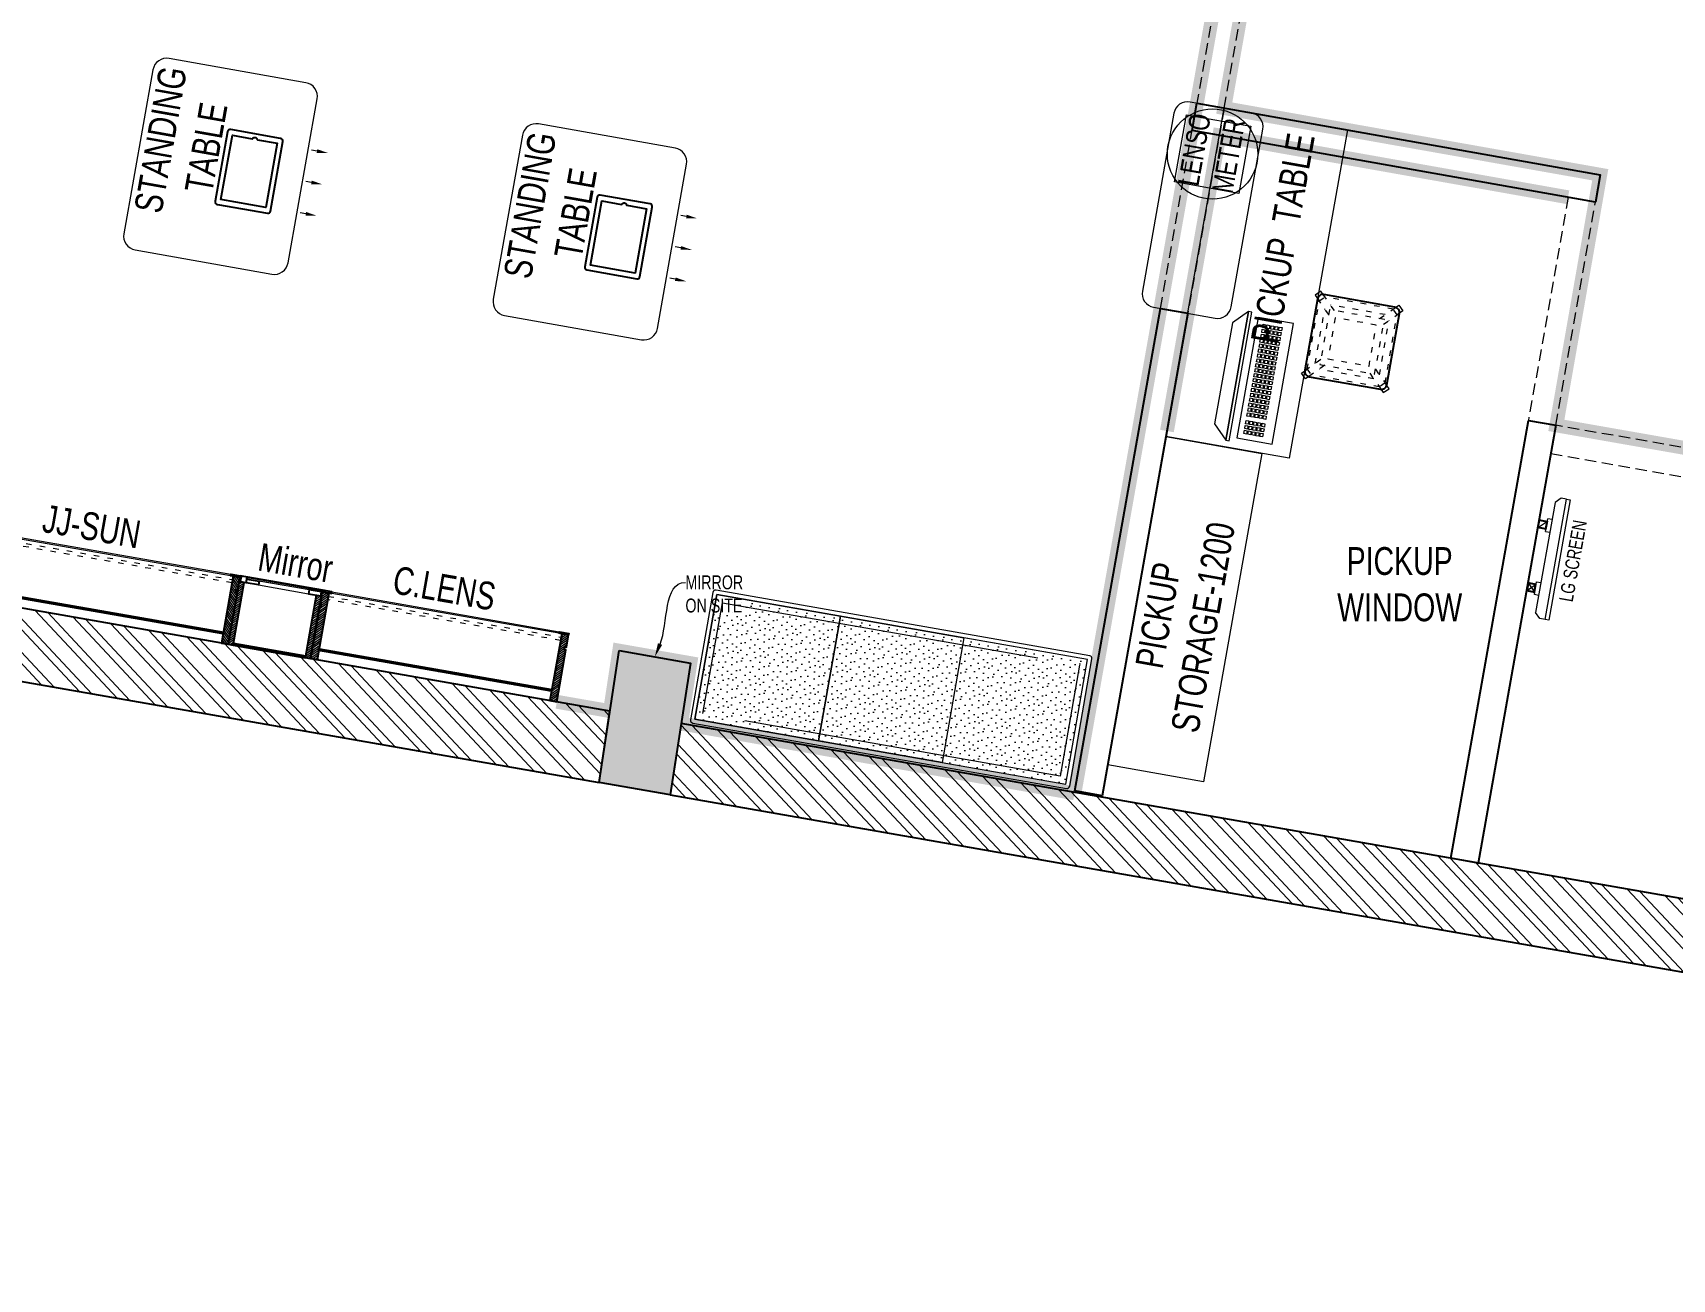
# Model space of a CAD drawing. Header units: feet. Extents: x 9520660 to 9546195, y -5934217 to -5925868.
# Drawn here: x 9532984 to 9538882, y -5934217 to -5929732 of the extents above; entities that cross this region are included whole.
import ezdxf
from ezdxf import colors
from ezdxf.entities.mleader import LeaderData, LeaderLine
from ezdxf.math import Vec2, Vec3

# ---------------------------------------------------------------- set-up
doc = ezdxf.new("R2010")
doc.units = ezdxf.units.FT
doc.header["$LTSCALE"] = 33
doc.header["$MEASUREMENT"] = 0
for name, pattern in [('a_p6_plan_L18$0$HIDDEN', [0.375, 0.25, -0.125]), ('ACAD_ISO03W100', [30, 12, -18]), ('HIDDEN2', [4.7625, 3.175, -1.5875])]:
    doc.linetypes.add(name, pattern=pattern)
doc.layers.add('A-WALL', color=1, linetype='Continuous')
doc.layers.add('column', color=10, linetype='Continuous')
for name, color, linetype, lineweight in [('Floor-Unit', 1, 'Continuous', 13), ('LENS-CURTAIN', 5, 'a_p6_plan_L18$0$HIDDEN', 9), ('LENS-HATCH', 251, 'Continuous', 5), ('LENS-PARTITION', 21, 'Continuous', 25), ('LENS-TEXT', 31, 'Continuous', 5), ('LENS_DIMENSION', 193, 'Continuous', 0), ('LENS_PARTITION', 21, 'Continuous', 25), ('LENS_TEXT', 31, 'Continuous', 5), ('LK-EQPMT', 3, 'Continuous', 18), ('LK-FF&E FLOOR', 1, 'Continuous', 9), ('LK-FF&E WALL', 1, 'Continuous', 9), ('LK-FLUTTED FINISH', 20, 'Continuous', 30), ('LK-IT', 3, 'Continuous', 18), ('LK-MIRROR', 133, 'Continuous', 13), ('LK-TILES FINISH', 251, 'Continuous', 5), ('LN-ELEVATION-1', 81, 'Continuous', 25), ('LN-ELEVATION-2', 103, 'Continuous', 20), ('LN-ELEVATION-3', 125, 'Continuous', 18), ('LN-ELEVATION-4', 145, 'Continuous', 13), ('LN-ELEVATION-5', 167, 'Continuous', 5), ('LN-HATCH', 251, 'Continuous', 0), ('PLANO-TXT', 252, 'Continuous', 5), ('TV', 92, 'Continuous', 18)]:
    doc.layers.add(name, color=color, linetype=linetype, lineweight=lineweight)
doc.styles.add('LK TXT', font='GILC____.TTF', dxfattribs={"height": 100})
doc.styles.get("Standard").update_dxf_attribs({"font": 'GILC____.TTF'})
pattern_1 = [(45, (4209746.0415, 1706864.74), (-4.4901280605, 4.4901280605), [])]
pattern_2 = [(45, (4210046.0415, 1706864.74), (-4.4901280605, 4.4901280605), [])]

# ---------------------------------------------------------------- blocks, each defined once
blk = doc.blocks.new('A$Ccbeffd58')
at = {"layer": 'column'}
h = blk.add_hatch(color=8, dxfattribs=at)
h.dxf.hatch_style = 1
h.paths.add_polyline_path([(-23145.4, 8358.5), (-23405.4, 8358.5), (-23405.4, 8028.5), (-23145.4, 8028.5)])
h.paths.add_polyline_path([(-18006.4, 8358.5), (-18276.4, 8358.5), (-18276.4, 8028.5), (-18006.4, 8028.5)])
h.paths.add_polyline_path([(-17465.4, 7848.5), (-17205.4, 7848.5), (-17205.4, 8358.5), (-17465.4, 8358.5)])
h.paths.add_polyline_path([(-13043.4, 7919), (-13299.2, 7964.4), (-13376.1, 7531.1), (-13120.1, 7485.8)])
h.paths.add_polyline_path([(-9085.1, 7217), (-9340.9, 7263.5), (-9433.7, 6740.5), (-9177.7, 6695.1)])
h.paths.add_polyline_path([(-10191.1, 2271.4), (-9935.1, 2226.6), (-10007.7, 1752.1), (-10263.7, 1796.9)])
h.paths.add_polyline_path([(-14006.9, 2452.2), (-13921.2, 2938.5), (-14177.2, 2983.6), (-14262.2, 2501)])
h.paths.add_polyline_path([(-17465.4, 2680.5), (-17205.4, 2680.5), (-17205.4, 3238.5), (-17465.4, 3238.5)])
h.paths.add_polyline_path([(-23145.4, 2680.5), (-23405.4, 2680.5), (-23405.4, 3010.5), (-23145.4, 3010.5)])
at = {"layer": 'LN-HATCH'}
h = blk.add_hatch(dxfattribs=at)
h.set_pattern_fill('ANSI32', color=256, scale=222, angle=88.11)
h.set_pattern_definition([(133.11, (-3280598.15, 5458342.27), (-60.7760807, -56.89315), []), (133.11, (-3280596.85, 5458381.49), (-60.7760807, -56.89315), [])])
h.paths.add_polyline_path([(-18276.4, 8098.5), (-23145.4, 8098.5), (-23145.4, 8358.5), (-18276.4, 8358.5)])
h.paths.add_polyline_path([(-17465.4, 8098.5), (-18006.4, 8098.5), (-18006.4, 8358.5), (-17465.4, 8358.5)])
h.paths.add_polyline_path([(-23405.4, 8028.5), (-23145.4, 8028.5), (-23145.4, 7728.5), (-23405.4, 7728.5)])
h.paths.add_polyline_path([(-13299.2, 7964.4), (-13928.1, 8076), (-17205.4, 8358.5), (-17205.4, 8078.5), (-13334.3, 7767.4)])
h.paths.add_polyline_path([(-9341.1, 7262.4), (-13043.4, 7919), (-13088.8, 7663), (-9386.5, 7006.4)])
h.paths.add_polyline_path([(909.9, 5444.3), (-9085.1, 7217), (-9130.5, 6961), (864.5, 5188.2)])
h.paths.add_polyline_path([(-1315.1, 494.2), (-2126.5, 636), (-1864.5, 2113.2), (-633.2, 1897.8), (-607, 2045.5), (-1986, 2286.7), (-2274.2, 662.1), (-9968.3, 2009.1), (-10007.7, 1752.1), (-1360, 238.1)])
h.paths.add_polyline_path([(-156.3, 291.8), (716.8, 5214.4), (864.5, 5188.2), (-8.6, 265.5)])
h.paths.add_polyline_path([(-1019.6, 442.5), (-8.6, 265.7), (-53.5, 9.4), (-1064.5, 186.4)])
h.paths.add_polyline_path([(-10224.4, 2054), (-13961.7, 2708.3), (-14006.9, 2452.2), (-10263.7, 1796.9)])
h.paths.add_polyline_path([(-14217.1, 2757.1), (-14278.7, 2768.8), (-17205.4, 2940.5), (-17205.4, 2680.5), (-14310.9, 2510.3), (-14262.2, 2501)])
h.paths.add_polyline_path([(-17465.4, 2940.5), (-23145.4, 2940.5), (-23145.4, 2680.5), (-17465.4, 2680.5)])
h.paths.add_polyline_path([(-23405.4, 3250.5), (-23145.4, 3250.5), (-23145.4, 3010.5), (-23405.4, 3010.5)])
at = {"layer": 'A-WALL'}
for points in [[(-10224.4, 2054), (-13961.7, 2708.3), (-14006.9, 2452.2), (-10263.7, 1796.9)], [(-1315.1, 494.2), (-2126.5, 636), (-1864.5, 2113.2), (-633.2, 1897.8), (-607, 2045.5), (-1986, 2286.7), (-2274.2, 662.1), (-9968.3, 2009.1), (-10007.7, 1752.1), (-1360, 238.1)]]:
    blk.add_lwpolyline(points, close=True, dxfattribs=at)
at = {"layer": 'column'}
blk.add_lwpolyline([(-10191.1, 2271.4), (-9935.1, 2226.6), (-10007.7, 1752.1), (-10263.7, 1796.9)], close=True, dxfattribs=at)
blk = doc.blocks.new('MIRROR')
at = {"layer": 'LN-HATCH', "ltscale": 0.5}
h = blk.add_hatch(dxfattribs=at)
h.set_pattern_fill('ANSI31', color=256, scale=2)
h.set_pattern_definition([(45, (4060433.7416, 1708720.787), (-4.4901280605, 4.4901280605), [])])
h.paths.add_polyline_path([(212.9, 101.3), (230.9, 101.3), (230.9, -127.7), (212.9, -127.7)])
h.paths.add_polyline_path([(230.9, 95.3), (494.9, 95.3), (494.9, 101.3), (230.9, 101.3)])
h.paths.add_polyline_path([(512.9, 101.3), (494.9, 101.3), (494.9, -127.7), (512.9, -127.7)])
at = {"layer": 'Defpoints'}
blk.add_lwpolyline([(512.9, 101.3), (212.9, 101.3), (212.9, -148.7), (512.9, -148.7)], close=True, dxfattribs=at)
at = {"layer": 'LN-ELEVATION-1'}
for points in [[(212.9, 101.3), (230.9, 101.3), (230.9, -127.7), (212.9, -127.7)], [(230.9, 95.3), (494.9, 95.3), (494.9, 101.3), (230.9, 101.3)], [(512.9, 101.3), (494.9, 101.3), (494.9, -127.7), (512.9, -127.7)], [(259.9, -141.7), (259.9, -127.7), (214.9, -127.7), (214.9, -148.7), (223.9, -148.7), (223.9, -147.2), (216.4, -147.2), (216.4, -141.7)], [(442.9, -141.7), (442.9, -127.7), (487.9, -127.7), (487.9, -148.7), (478.9, -148.7), (478.9, -147.2), (486.4, -147.2), (486.4, -141.7)], [(504.9, -148.7), (504.9, -147.2), (509.4, -147.2), (509.4, -129.2), (487.9, -129.2), (487.9, -127.7), (510.9, -127.7), (510.9, -148.7)]]:
    blk.add_lwpolyline(points, close=True, dxfattribs=at)
at = {"layer": 'LN-ELEVATION-2', "color": 4, "lineweight": 0}
blk.add_lwpolyline([(216.4, -141.7), (486.4, -141.7), (486.4, -147.2), (216.4, -147.2)], close=True, dxfattribs=at)
at = {"layer": 'LN-ELEVATION-2'}
blk.add_lwpolyline([(259.9, -141.7), (442.9, -141.7), (442.9, -127.7), (259.9, -127.7)], close=True, dxfattribs=at)
at = {"layer": 'LN-ELEVATION-4', "ltscale": 0.5}
blk.add_line((478.9, -148.7), (223.9, -148.7), dxfattribs=at)
blk = doc.blocks.new('JJ SH 1200')
at = {"layer": 'LN-HATCH', "ltscale": 0.5}
h = blk.add_hatch(dxfattribs=at)
h.set_pattern_fill('ANSI31', color=256, scale=2)
h.set_pattern_definition([(45, (4097187.331, 1708800.267), (-4.4901280605, 4.4901280605), [])])
h.paths.add_polyline_path([(792.1, 220), (792.1, 30), (786.1, 30), (786.1, 20), (792.1, 20), (792.1, -24), (767.1, -24), (767.1, 220)])
h.paths.add_polyline_path([(-382.9, 180), (767.1, 180), (767.1, 186), (-382.9, 186)])
h.paths.add_polyline_path([(757.1, -24), (757.1, -30), (792.1, -30), (792.1, -24)])
h.paths.add_polyline_path([(-407.9, 220), (-407.9, 30), (-401.9, 30), (-401.9, 20), (-407.9, 20), (-407.9, -24), (-382.9, -24), (-382.9, 220)])
h.paths.add_polyline_path([(-372.9, -24), (-372.9, -30), (-407.9, -30), (-407.9, -24)])
at = {"layer": 'LN-ELEVATION-1', "ltscale": 0.5}
for points in [[(-407.9, 220), (-407.9, 30), (-401.9, 30), (-401.9, 20), (-407.9, 20), (-407.9, -24), (-382.9, -24), (-382.9, 220)], [(-382.9, 180), (767.1, 180), (767.1, 186), (-382.9, 186)], [(792.1, 220), (792.1, 30), (786.1, 30), (786.1, 20), (792.1, 20), (792.1, -24), (767.1, -24), (767.1, 220)], [(-372.9, -24), (-372.9, -30), (-407.9, -30), (-407.9, -24)], [(757.1, -24), (757.1, -30), (792.1, -30), (792.1, -24)]]:
    blk.add_lwpolyline(points, close=True, dxfattribs=at)
at = {"layer": 'LN-ELEVATION-3', "ltscale": 0.5}
for p, q in [((767.1, 220), (-382.9, 220)), ((757.1, -24), (-372.9, -24)), ((-372.9, -30), (757.1, -30))]:
    blk.add_line(p, q, dxfattribs=at)
at = {"layer": 'LN-ELEVATION-4', "linetype": 'ACAD_ISO03W100', "ltscale": 0.05}
blk.add_lwpolyline([(767.1, 0), (-382.9, 0), (-382.9, -12), (767.1, -12)], close=True, dxfattribs=at)
blk = doc.blocks.new('CLENS 900')
at = {"layer": 'LN-HATCH', "ltscale": 0.5}
h = blk.add_hatch(dxfattribs=at)
h.set_pattern_fill('ANSI31', color=256, scale=50)
h.set_pattern_definition([(45, (911.795, 250), (-4.419417, 4.419417), [])])
h.paths.add_polyline_path([(0, 250), (0, 60), (6, 60), (6, 50), (0, 50), (0, 6), (25, 6), (25, 250)])
h = blk.add_hatch(dxfattribs=at)
h.set_pattern_fill('ANSI31', color=256, scale=2)
h.set_pattern_definition(pattern_1)
h.paths.add_polyline_path([(900, 250), (900, 60), (894, 60), (894, 50), (900, 50), (900, 6), (875, 6), (875, 250)])
h = blk.add_hatch(dxfattribs=at)
h.set_pattern_fill('ANSI31', color=256, scale=2)
h.set_pattern_definition(pattern_2)
h.paths.add_polyline_path([(875, 210), (25, 210), (25, 216), (875, 216)])
h = blk.add_hatch(dxfattribs=at)
h.set_pattern_fill('ANSI31', color=256, scale=2)
h.set_pattern_definition(pattern_2)
h.paths.add_polyline_path([(35, 6), (35, 0), (0, 0), (0, 6)])
h = blk.add_hatch(dxfattribs=at)
h.set_pattern_fill('ANSI31', color=256, scale=2)
h.set_pattern_definition(pattern_1)
h.paths.add_polyline_path([(865, 6), (865, 0), (900, 0), (900, 6)])
at = {"layer": 'LN-ELEVATION-1', "ltscale": 0.5}
for points in [[(0, 250), (0, 60), (6, 60), (6, 50), (0, 50), (0, 6), (25, 6), (25, 250)], [(900, 250), (900, 60), (894, 60), (894, 50), (900, 50), (900, 6), (875, 6), (875, 250)], [(875, 210), (25, 210), (25, 216), (875, 216)], [(35, 6), (35, 0), (0, 0), (0, 6)], [(865, 6), (865, 0), (900, 0), (900, 6)]]:
    blk.add_lwpolyline(points, close=True, dxfattribs=at)
at = {"layer": 'LN-ELEVATION-3', "ltscale": 0.5}
for p, q in [((25, 250), (875, 250)), ((35, 6), (865, 6)), ((865, 0), (35, 0))]:
    blk.add_line(p, q, dxfattribs=at)
at = {"layer": 'LN-ELEVATION-4', "linetype": 'ACAD_ISO03W100', "ltscale": 0.05}
blk.add_lwpolyline([(25, 30), (875, 30), (875, 18), (25, 18)], close=True, dxfattribs=at)
blk = doc.blocks.new('CLENS 600 TYPE 6')
at = {"layer": 'LN-ELEVATION-1', "ltscale": 0.5}
blk.add_lwpolyline([(130, -225), (-130, -225, -0.414214), (-150, -205), (-150, 55, -0.414214), (-130, 75), (130, 75, -0.414214), (150, 55), (150, -205, -0.414214)], format="xyb", close=True, dxfattribs=at)
at = {"layer": 'LN-ELEVATION-3', "linetype": 'ACAD_ISO03W100', "ltscale": 0.05}
for p, q in [((-82.3, 25), (-124.7, 67.4)), ((124.7, 67.4), (-124.7, 67.4)), ((82.3, 25), (124.7, 67.4)), ((-100, 7.3), (-142.4, 49.7)), ((-142.4, -199.7), (-142.4, 49.7)), ((-117.4, -174.7), (-117.4, 24.7)), ((99.7, 42.4), (-99.7, 42.4)), ((100, 7.3), (142.4, 49.7)), ((117.4, -174.7), (117.4, 24.7)), ((142.4, -199.7), (142.4, 49.7)), ((-100, -157.3), (-142.4, -199.7)), ((-82.3, -175), (-124.7, -217.4)), ((82.3, -175), (124.7, -217.4)), ((100, -157.3), (142.4, -199.7)), ((124.7, -217.4), (-124.7, -217.4)), ((99.7, -192.4), (-99.7, -192.4))]:
    blk.add_line(p, q, dxfattribs=at)
for points in [[(-132.2, 74.9), (-124.7, 67.4), (-142.4, 49.7), (-149.9, 57.2)], [(132.2, 74.9), (124.7, 67.4), (142.4, 49.7), (149.9, 57.2)], [(-132.2, -224.9), (-124.7, -217.4), (-142.4, -199.7), (-149.9, -207.2)], [(132.2, -224.9), (124.7, -217.4), (142.4, -199.7), (149.9, -207.2)]]:
    blk.add_lwpolyline(points, dxfattribs=at)
for points in [[(100, -175), (-100, -175), (-100, 25), (100, 25)], [(75, -150), (-75, -150), (-75, 0), (75, 0)]]:
    blk.add_lwpolyline(points, close=True, dxfattribs=at)
at = {"layer": 'LN-ELEVATION-5', "ltscale": 0.5}
for points in [[(-149.9, 57.2), (-160.1, 67.4), (-142.4, 85.1), (-132.2, 74.9)], [(149.9, 57.2), (160.1, 67.4), (142.4, 85.1), (132.2, 74.9)], [(-149.9, -207.2), (-160.1, -217.4), (-142.4, -235.1), (-132.2, -224.9)], [(149.9, -207.2), (160.1, -217.4), (142.4, -235.1), (132.2, -224.9)]]:
    blk.add_lwpolyline(points, dxfattribs=at)
blk = doc.blocks.new('*U22')
at = {"layer": 'LK-EQPMT', "ltscale": 12}
blk.add_lwpolyline([(6, 4.9), (-6, 4.9), (-6, -4.9), (6, -4.9)], close=True, dxfattribs=at)
blk = doc.blocks.new('*U23')
at = {"color": 0, "linetype": 'ByBlock', "lineweight": -2}
for p in [(0, 0), (18, 0), (35.9, 0), (53.9, 0), (71.8, 0), (89.8, 0), (107.8, 0), (125.7, 0), (143.7, 0), (161.6, 0), (179.6, 0), (197.6, 0), (215.5, 0), (233.5, 0), (251.4, 0), (269.4, 0), (287.4, 0), (305.3, 0), (323.3, 0), (0, -14.7), (0, -29.5), (0, -44.2), (0, -59), (18, -14.7), (18, -29.5), (18, -44.2), (18, -59), (35.9, -14.7), (35.9, -29.5), (35.9, -44.2), (35.9, -59), (53.9, -14.7), (53.9, -29.5), (53.9, -44.2), (53.9, -59), (71.8, -14.7), (71.8, -29.5), (71.8, -44.2), (71.8, -59), (89.8, -14.7), (89.8, -29.5), (89.8, -44.2), (89.8, -59), (107.8, -14.7), (107.8, -29.5), (107.8, -44.2), (107.8, -59), (125.7, -14.7), (125.7, -29.5), (125.7, -44.2), (125.7, -59), (143.7, -14.7), (143.7, -29.5), (143.7, -44.2), (143.7, -59), (161.6, -14.7), (161.6, -29.5), (161.6, -44.2), (161.6, -59), (179.6, -14.7), (179.6, -29.5), (179.6, -44.2), (179.6, -59), (197.6, -14.7), (197.6, -29.5), (197.6, -44.2), (197.6, -59), (215.5, -14.7), (215.5, -29.5), (215.5, -44.2), (215.5, -59), (233.5, -14.7), (233.5, -29.5), (233.5, -44.2), (233.5, -59), (251.4, -14.7), (251.4, -29.5), (251.4, -44.2), (251.4, -59), (269.4, -14.7), (269.4, -29.5), (269.4, -44.2), (269.4, -59), (287.4, -14.7), (287.4, -29.5), (287.4, -44.2), (287.4, -59), (305.3, -14.7), (305.3, -29.5), (305.3, -44.2), (305.3, -59), (323.3, -14.7), (323.3, -29.5), (323.3, -44.2), (323.3, -59)]:
    blk.add_blockref('*U22', p, dxfattribs=at)
blk = doc.blocks.new('*U20')
at = {"layer": 'LK-EQPMT', "ltscale": 12}
blk.add_lwpolyline([(6, 4.9), (-6, 4.9), (-6, -4.9), (6, -4.9)], close=True, dxfattribs=at)
blk = doc.blocks.new('*U21')
at = {"color": 0, "linetype": 'ByBlock', "lineweight": -2}
for p in [(0, 0), (18, 0), (35.9, 0), (0, -14.7), (0, -29.5), (0, -44.2), (0, -59), (18, -14.7), (18, -29.5), (18, -44.2), (18, -59), (35.9, -14.7), (35.9, -29.5), (35.9, -44.2), (35.9, -59)]:
    blk.add_blockref('*U20', p, dxfattribs=at)
blk = doc.blocks.new('*U16')
at = {"ltscale": 12}
blk.add_lwpolyline([(8, 0), (8, 129.1), (448, 129.1), (448, 0)], close=True, dxfattribs=at)
for name, p in [('*U23', (35.2, 101.6)), ('*U21', (386.6, 101.6))]:
    blk.add_blockref(name, p)
blk = doc.blocks.new('Pickup table PC')
at = {"layer": 'LN-ELEVATION-2', "ltscale": 0.5}
for points in [[(470, 50), (0, 50), (0, 62), (470, 62)], [(420, 0), (50, 0), (0, 50), (470, 50)]]:
    blk.add_lwpolyline(points, close=True, dxfattribs=at)
blk = doc.blocks.new('Standing Table 700X600')
at = {"layer": 'LN-ELEVATION-1', "linetype": 'ByBlock', "lineweight": -2}
for p, q in [((-114.7, -32.3), (-114.7, -12)), ((0, -32.3), (0, -12)), ((114.7, -32.3), (114.7, -12))]:
    blk.add_line(p, q, dxfattribs=at)
at = {"layer": 'LN-ELEVATION-1'}
for points in [[(-127.2, 94.5), (126.8, 94.5, 0.414214), (136.8, 104.5), (136.8, 286.5, 0.414214), (126.8, 296.5), (-127.2, 296.5, 0.414214), (-137.2, 286.5), (-137.2, 104.5, 0.414214)], [(117.2, 186), (117.2, 113.5), (-117.8, 113.5), (-117.8, 277.5), (117.2, 277.5), (117.2, 205, 0.327538), (118.6, 203.1, -0.733799), (118.6, 187.9, 0.327538)]]:
    blk.add_lwpolyline(points, format="xyb", close=True, dxfattribs=at)
at = {"layer": 'LN-ELEVATION-1', "linetype": 'ByBlock', "lineweight": -2}
for points in [[(-108.1, -32.3), (-121.4, -32.3), (-114.7, -72.3)], [(6.7, -32.3), (-6.7, -32.3), (0, -72.3)], [(121.4, -32.3), (108.1, -32.3), (114.7, -72.3)]]:
    blk.add_solid(points, dxfattribs=at)
at = {"layer": 'LN-ELEVATION-2'}
blk.add_lwpolyline([(-300, 0), (300, 0, 0.414214), (350, 50), (350, 550, 0.414214), (300, 600), (-300, 600, 0.414214), (-350, 550), (-350, 50, 0.414214)], format="xyb", close=True, dxfattribs=at)
at = {"layer": 'LENS-TEXT', "color": 7, "linetype": 'Continuous', "ltscale": 3, "insert": (56.8, 445.9), "char_height": 100, "width": 783.964, "attachment_point": 5, "style": 'LK TXT'}
blk.add_mtext('STANDING TABLE', dxfattribs=at)
blk = doc.blocks.new('3 seater Bench 1385')
at = {"layer": 'LENS-HATCH', "lineweight": 0}
h = blk.add_hatch(dxfattribs=at)
h.set_pattern_fill('STIP1', color=177, scale=100, angle=270, pattern_type=2)
h.set_pattern_definition([(270, (6617025.25, -170439.11), (100, -2e-13), [0, -100]), (270, (6617009.25, -170451.11), (100, -2e-13), [0, -100]), (270, (6616985.25, -170446.11), (100, -2e-13), [0, -100]), (270, (6616962.25, -170481.11), (100, -2e-13), [0, -100]), (270, (6616998.25, -170478.11), (100, -2e-13), [0, -100]), (270, (6617022.25, -170505.11), (100, -2e-13), [0, -100]), (270, (6617029.25, -170470.11), (100, -2e-13), [0, -100]), (270, (6616988.25, -170512.11), (100, -2e-13), [0, -100]), (270, (6616956.25, -170507.11), (100, -2e-13), [0, -100]), (270, (6616941.25, -170433.11), (100, -2e-13), [0, -100]), (270, (6616961.25, -170451.11), (100, -2e-13), [0, -100]), (270, (6616942.25, -170465.11), (100, -2e-13), [0, -100]), (270, (6617006.25, -170526.11), (100, -2e-13), [0, -100]), (270, (6616981.25, -170494.11), (100, -2e-13), [0, -100]), (270, (6617014.25, -170486.11), (100, -2e-13), [0, -100]), (270, (6617005.25, -170503.11), (100, -2e-13), [0, -100]), (270, (6616978.25, -170467.11), (100, -2e-13), [0, -100]), (270, (6617032.25, -170495.11), (100, -2e-13), [0, -100]), (270, (6616973.25, -170526.11), (100, -2e-13), [0, -100]), (270, (6616943.25, -170523.11), (100, -2e-13), [0, -100])])
h.paths.add_polyline_path([(677.5, 227.5), (225.8, 227.5), (225.8, -227.5), (677.5, -227.5)])
h.paths.add_polyline_path([(-225.8, 227.5), (225.8, 227.5), (225.8, -227.5), (-225.8, -227.5)])
h.paths.add_polyline_path([(-677.5, 227.5), (-225.8, 227.5), (-225.8, -227.5), (-677.5, -227.5)])
at = {"layer": 'LN-ELEVATION-2', "ltscale": 0.5}
for points in [[(-677.5, 227.5), (-225.8, 227.5), (-225.8, -227.5), (-677.5, -227.5)], [(-225.8, 227.5), (225.8, 227.5), (225.8, -227.5), (-225.8, -227.5)], [(677.5, 227.5), (225.8, 227.5), (225.8, -227.5), (677.5, -227.5)]]:
    blk.add_lwpolyline(points, close=True, dxfattribs=at)
at = {"layer": 'LN-ELEVATION-5', "ltscale": 0.5}
blk.add_lwpolyline([(682.5, 242.5), (-682.5, 242.5, 0.414214), (-692.5, 232.5), (-692.5, -232.5, 0.414214), (-682.5, -242.5), (682.5, -242.5, 0.414214), (692.5, -232.5), (692.5, 232.5, 0.414214)], format="xyb", close=True, dxfattribs=at)
blk.add_lwpolyline([(677.5, 227.5), (-677.5, 227.5), (-677.5, -227.5), (677.5, -227.5)], close=True, dxfattribs=at)
at = {"layer": 'LN-ELEVATION-5', "linetype": 'HIDDEN2', "ltscale": 11}
blk.add_lwpolyline([(-652.5, 202.5), (652.5, 202.5), (652.5, -202.5), (-652.5, -202.5)], close=True, dxfattribs=at)
blk = doc.blocks.new('CLINIC SCREEN')
at = {"layer": 'TV', "ltscale": 12}
for p, q in [((-220, -19.4), (-200.6, 0)), ((200.6, 0), (-200.6, 0)), ((-138.5, 0), (-138.5, 15.5)), ((-138.5, 15.5), (-92, 15.5)), ((-92, 15.5), (-92, 0)), ((92, 15.5), (92, 0)), ((92, 15.5), (138.5, 15.5)), ((138.5, 0), (138.5, 15.5)), ((220, -19.4), (200.6, 0)), ((-220, -38.8), (-220, -19.4)), ((220, -38.8), (220, -19.4))]:
    blk.add_line(p, q, dxfattribs=at)
at = {"layer": 'TV'}
for p, q in [((-103.1, 42.9), (-127.4, 18.6)), ((-127.4, 42.9), (-103.1, 18.6)), ((102.7, 42.9), (127, 18.6))]:
    blk.add_line(p, q, dxfattribs=at)
for points in [[(-130.4, 15.5), (-100.1, 15.5), (-100.1, 45.9), (-130.4, 45.9)], [(-127.4, 18.6), (-103.1, 18.6), (-103.1, 42.9), (-127.4, 42.9)], [(130, 15.5), (99.7, 15.5), (99.7, 45.9), (130, 45.9)], [(127, 18.6), (102.7, 18.6), (102.7, 42.9), (127, 42.9)]]:
    blk.add_lwpolyline(points, close=True, dxfattribs=at)
at = {"layer": 'TV', "ltscale": 12}
blk.add_lwpolyline([(-220, -51.7), (-220, -38.8), (220, -38.8), (220, -51.7)], close=True, dxfattribs=at)
at = {"layer": 'Floor-Unit', "color": 0, "ltscale": 2, "insert": (5.2, -100.4), "char_height": 50, "attachment_point": 5}
blk.add_mtext_dynamic_manual_height_columns('LG SCREEN', width=466.48, gutter_width=12.5, heights=[0], dxfattribs=at)

msp = doc.modelspace()

# ---------------------------------------------------------------- linework, layer by layer
at = {"layer": 'LENS-CURTAIN', "ltscale": 5}
for points in [[(9537270.7, -5930002.6), (9537427.9, -5929116.5), (9537329.4, -5929099), (9537172.2, -5929985.1)], [(9537270.7, -5930002.6), (9537139.7, -5930741.1), (9537041.3, -5930723.7), (9537172.2, -5929985.2)], [(9538463.7, -5931144.1), (9538606.1, -5930341), (9538507.7, -5930323.5), (9538365.2, -5931126.7)], [(9539401.4, -5931308.4), (9538463.7, -5931144.1), (9538446, -5931245.8), (9539383.1, -5931412)]]:
    msp.add_lwpolyline(points, close=True, dxfattribs=at)
at = {"layer": 'LENS-PARTITION'}
msp.add_lwpolyline([(9536733.3, -5932459.8), (9537041.3, -5930723.7), (9537139.7, -5930741.1), (9536831.8, -5932477.1)], close=True, dxfattribs=at)
at = {"layer": 'LENS_PARTITION'}
for points in [[(9538606.1, -5930341), (9537154.8, -5930083.6), (9537172.2, -5929985.1), (9538623.6, -5930242.5)], [(9538365.2, -5931126.7), (9538463.7, -5931144.1), (9538184.3, -5932719.5), (9538085.8, -5932702.3)]]:
    msp.add_lwpolyline(points, close=True, dxfattribs=at)
at = {"layer": 'LK-EQPMT'}
msp.add_lwpolyline([(9537134.5, -5930026.3), (9537365.9, -5930067.4), (9537322.9, -5930309.6), (9537091.5, -5930268.5)], close=True, dxfattribs=at)
at = {"layer": 'LK-FF&E WALL'}
msp.add_lwpolyline([(9537016.6, -5930719.3), (9537238.2, -5930758.6, 0.414214), (9537296.1, -5930718.1), (9537409.7, -5930078.1, 0.414214), (9537369.2, -5930020.1), (9537147.6, -5929980.8, 0.414214), (9537089.7, -5930021.3), (9536976.1, -5930661.3, 0.414214)], format="xyb", close=True, dxfattribs=at)
for points in [[(9537061.1, -5931184.2), (9537270.7, -5930002.6), (9537713.8, -5930081.2), (9537504.2, -5931262.8)], [(9537061.1, -5931184.2), (9537405.8, -5931245.3), (9537196.2, -5932426.9), (9536851.6, -5932365.8)]]:
    msp.add_lwpolyline(points, close=True, dxfattribs=at)
msp.add_circle((9537228.7, -5930168), 162.5, dxfattribs=at)
at = {"layer": 'LK-FLUTTED FINISH', "linetype": 'ACAD_ISO03W100', "ltscale": 0.05, "const_width": 50}
msp.add_lwpolyline([(9537608.9, -5927523.6), (9536733.3, -5932459.8)], dxfattribs=at)
at = {"layer": 'LK-MIRROR', "linetype": 'ACAD_ISO03W100', "ltscale": 0.05, "const_width": 50}
msp.add_lwpolyline([(9534869.4, -5932139.2), (9535060.7, -5932172.7), (9535094, -5931955.2), (9535349.9, -5932000), (9535316.8, -5932217.5), (9536731.8, -5932468.5)], dxfattribs=at)
at = {"layer": 'LK-TILES FINISH', "color": 212, "linetype": 'ACAD_ISO03W100', "ltscale": 0.05, "const_width": 50}
for points in [[(9539766.8, -5930546.9), (9539941.5, -5929562.3), (9537427.9, -5929116.5), (9537270.7, -5930002.6), (9538623.6, -5930242.5), (9538465.6, -5931144.5), (9539624.7, -5931348)], [(9538507.7, -5930323.5), (9537253.2, -5930101), (9537064.6, -5931164.8)]]:
    msp.add_lwpolyline(points, dxfattribs=at)

# ---------------------------------------------------------------- block references
at = {"layer": 'LENS_DIMENSION'}
msp.add_blockref('A$Ccbeffd58', (9545285, -5934226.6), dxfattribs=at)
at = {"layer": 'LK-FF&E FLOOR'}
for name, p, rotation in [('Standing Table 700X600', (9533954.7, -5930264.5), 79.94249061190706), ('Standing Table 700X600', (9535283.9, -5930500.2), 79.94249061190706), ('3 seater Bench 1385', (9536072.7, -5932094.5), 350.0697850610137)]:
    msp.add_blockref(name, p, dxfattribs=dict(at, rotation=rotation))
at = {"layer": 'LK-FF&E WALL', "xscale": -1}
for name, p, rotation in [('CLENS 600 TYPE 6', (9537657, -5930831.1), 79.94249061165081), ('JJ SH 1200', (9532945.1, -5931579), 170.0697706002803)]:
    msp.add_blockref(name, p, dxfattribs=dict(at, rotation=rotation))
at = {"layer": 'LK-FF&E WALL'}
for name, p, rotation in [('MIRROR', (9534210.1, -5931920.9), 170.0697706002804), ('CLENS 900', (9534912.5, -5931892.9), 170.0697706002509)]:
    msp.add_blockref(name, p, dxfattribs=dict(at, rotation=rotation))
at = {"layer": 'LK-IT', "xscale": -1, "rotation": 259.9424906116507}
msp.add_blockref('Pickup table PC', (9537227, -5931188.7), dxfattribs=at)
at = {"layer": 'LK-IT', "ltscale": 0.5, "xscale": -1, "rotation": 79.94249061165081}
msp.add_blockref('*U16', (9537520.8, -5930770.5), dxfattribs=at)
at = {"layer": 'LK-IT', "rotation": 79.94249066034384}
msp.add_blockref('CLINIC SCREEN', (9538425.9, -5931619.8), dxfattribs=at)

# ---------------------------------------------------------------- texts
at = {"layer": 'LENS-TEXT', "color": 0, "linetype": 'Continuous', "ltscale": 3, "attachment_point": 5, "rotation": 79.94249, "style": 'LK TXT'}
for s, width, gutter_width, insert, char_height in [('LENSO\\PMETER', 353.056, 0.5, (9537224.7, -5930162.9), 75), ('PICKUP  TABLE  ', 783.964, 1, (9537481.9, -5930471.8), 100), (' PICKUP STORAGE-1200', 1099.487, 1, (9537112.9, -5931856.7), 100)]:
    msp.add_mtext_dynamic_manual_height_columns(s, width=width, gutter_width=gutter_width, heights=[0], dxfattribs=dict(at, insert=insert, char_height=char_height))
at = {"layer": 'LENS_TEXT', "linetype": 'Continuous', "ltscale": 3, "insert": (9533929.4, -5931640), "char_height": 100, "width": 324.474, "attachment_point": 5, "rotation": 350.06977, "style": 'LK TXT'}
msp.add_mtext('{\\C7;Mirror}', dxfattribs=at)
at = {"layer": 'LENS_TEXT', "linetype": 'Continuous', "ltscale": 3, "insert": (9537901.9, -5931716.7), "char_height": 100, "attachment_point": 5}
msp.add_mtext_dynamic_manual_height_columns('PICKUP WINDOW', width=730.507, gutter_width=1, heights=[0], dxfattribs=at)
at = {"layer": 'PLANO-TXT', "linetype": 'Continuous', "ltscale": 3, "char_height": 100, "width": 149.547, "attachment_point": 5, "rotation": 350.06977, "style": 'LK TXT'}
for s, insert in [('JJ-SUN', (9533195.8, -5931508.8)), ('C.LENS', (9534464.8, -5931731))]:
    msp.add_mtext(s, dxfattribs=dict(at, insert=insert))

# ---------------------------------------------------------------- leaders
at = {"layer": 'LENS-TEXT', "color": 7}
ml = msp.add_multileader_mtext('Standard', dxfattribs=at)
ml.set_content('\\pxql,t3;{\\C0;MIRROR ON SITE}', color=1)
ml.set_leader_properties(color=256, linetype='ByLayer', lineweight=-1)
ml.build(insert=Vec2(0, 0))
ml.multileader.update_dxf_attribs({"leader_type": 2, "dogleg_length": 0.36, "arrow_head_size": 50})
ctx = ml.context
ctx.base_point, ctx.char_height, ctx.arrow_head_size, ctx.landing_gap_size, ctx.plane_origin = Vec3(9535332, -5931709.7), 50, 50, 0.09, Vec3(9536171.1, -5931247.1)
notes = []
notes.append((ctx, [(1, (1, 1, 0), (9535331.6, -5931709.7), (1, 0), 0.36, [(0, [(9535221.9, -5931977.6)], 0, [])])]))
ctx.mtext.insert, ctx.mtext.width, ctx.mtext.flow_direction = Vec3(9535332.1, -5931684.4), 237.261, 5
for ctx, leaders in notes:
    for number, flags, end, landing, length, lines in leaders:
        leader = LeaderData()
        leader.index, (leader.has_last_leader_line, leader.has_dogleg_vector, leader.attachment_direction) = number, flags
        leader.last_leader_point, leader.dogleg_vector, leader.dogleg_length = Vec3(end), Vec3(landing), length
        for number, points, colour, breaks in lines:
            line = LeaderLine()
            line.index, line.vertices, line.color, line.breaks = number, Vec3.list(points), colors.encode_raw_color(colour), breaks
            leader.lines.append(line)
        ctx.leaders.append(leader)

doc.saveas('drawing.dxf')
